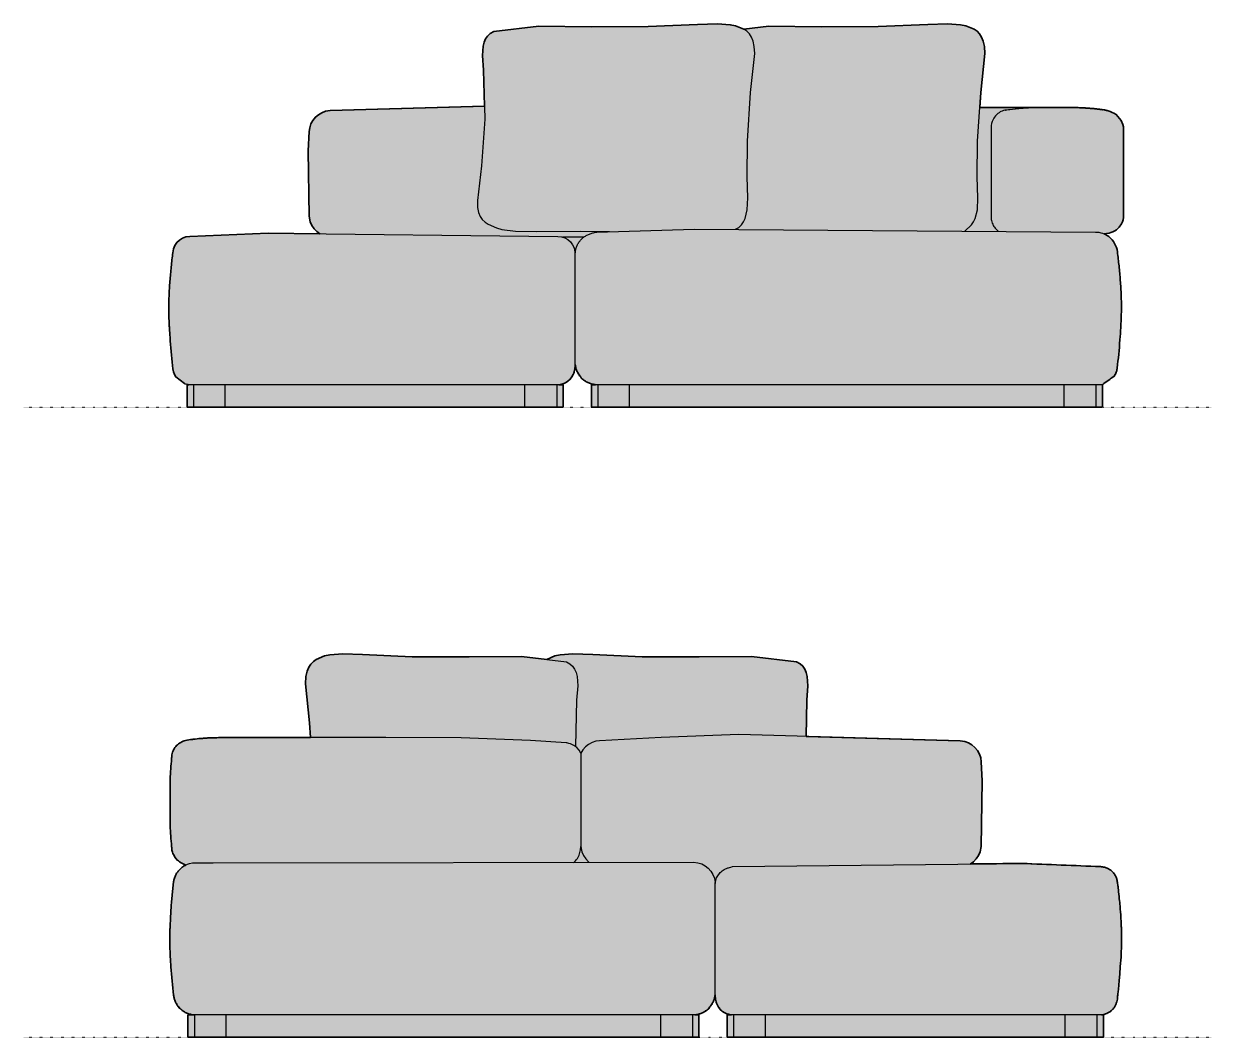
# Model space of a CAD drawing. Header units: millimetres. Extents: x 0 to 4483, y -3303 to 857.
# Drawn here: x 0 to 2654, y -1408 to 857 of the extents above; entities that cross this region are included whole.
import ezdxf

# ---------------------------------------------------------------- set-up
doc = ezdxf.new("R2010")
doc.units = ezdxf.units.MM
doc.linetypes.add('Dots', pattern=[1, 0, -1])
doc.layers.add('Blocks', color=7, linetype='Continuous')
doc.layers.add('Blocks$Fill', color=7, linetype='Continuous', true_color=0xffffff)
for name, color, linetype, lineweight, true_color in [('Blocks$Inner', 7, 'Continuous', 25, 0x007f00), ('Blocks$Outline', 7, 'Continuous', 35, 0xff3f3f), ('Groud', 7, 'Dots', 25, 0x243775)]:
    doc.layers.add(name, color=color, linetype=linetype, lineweight=lineweight, true_color=true_color)

# ---------------------------------------------------------------- blocks, each defined once
blk = doc.blocks.new('Alphabet Back')
at = {"layer": 'Blocks$Fill'}
blk.add_hatch(color=256, dxfattribs=at).paths.add_polyline_path([(-2273.5, 50), (-2286.5, 50), (-2286.5, 0), (-2272.3, 0), (-1144.9, 0), (-1144.9, 50), (-1153.9, 50), (-1152, 50.2), (-1151.5, 50.3), (-1143.7, 52), (-1142.4, 52.4), (-1135.1, 55.6), (-1128.2, 60), (-1122.2, 65.4), (-1117.1, 71.8), (-1113.1, 78.8), (-1110.3, 86.5), (-1108.8, 94.4), (-1108.8, 94.5), (-1107.8, 85.4), (-1106.6, 79), (-1104.3, 72.9), (-1101.1, 67.3), (-1097.1, 62.2), (-1092.2, 57.9), (-1086.8, 54.4), (-1080.8, 51.9), (-1076.4, 50.8), (-1074.8, 50.3), (-1073.8, 50.2), (-1072.2, 50), (-1081.4, 50), (-1081.4, 0), (-1067.2, 0), (-241.1, 0), (-241.1, 50), (-245.4, 50), (-242.7, 50.3), (-236.3, 52.1), (-230.8, 54.4), (-225.3, 57.9), (-220.5, 62.2), (-216.4, 67.3), (-213.2, 72.9), (-211, 79), (-209.8, 85.4), (-208.9, 93.8), (-206.7, 116.1), (-201.6, 178.7), (-201.5, 180.8), (-200.8, 197.4), (-200.8, 243), (-200.9, 247.8), (-202.8, 280.3), (-205.8, 313.4), (-209.5, 346.2), (-211, 353.8), (-214.1, 361.1), (-218.5, 367.7), (-224.2, 373.2), (-230.9, 377.3), (-238.3, 380.1), (-247.4, 381.3), (-422.5, 388.5), (-537.9, 387.2), (-531.2, 392), (-525, 398.4), (-520, 405.9), (-516.4, 414.2), (-514, 426.6), (-511.6, 572.9), (-514, 615.8), (-515.2, 624.3), (-518, 632.8), (-522.3, 640.7), (-528, 647.6), (-534.6, 653.3), (-542.3, 657.8), (-550.8, 660.9), (-560.9, 662.4), (-905.5, 672.2), (-904, 753.1), (-901.4, 785.5), (-902.8, 806.5), (-905, 815.2), (-908.4, 822.6), (-912.9, 829), (-918.8, 834.5), (-926.6, 839.2), (-1027.4, 851.1), (-1144.3, 850), (-1271.7, 850.3), (-1381.9, 855), (-1426.4, 856.6), (-1455.1, 854.5), (-1466.9, 852), (-1485, 844.4), (-1541.6, 851.1), (-1658.5, 850), (-1785.9, 850.3), (-1896.2, 855), (-1940.6, 856.6), (-1969.3, 854.5), (-1981.1, 852), (-1999.8, 844.2), (-2006.4, 839.7), (-2012.3, 833.8), (-2016.8, 826.9), (-2020.5, 817.8), (-2023, 806), (-2023.9, 789.9), (-2014.8, 702.8), (-2012.6, 669.8), (-2178.8, 669.8), (-2226.2, 669.4), (-2242.1, 668.8), (-2250.2, 668.3), (-2258.2, 667.7), (-2266.3, 666.9), (-2274.6, 665.9), (-2288.3, 663.9), (-2289, 663.7), (-2289.2, 663.7), (-2289.3, 663.7), (-2290, 663.6), (-2290.7, 663.4), (-2291.4, 663.3), (-2292.1, 663.1), (-2292.8, 663), (-2293.5, 662.8), (-2294.2, 662.6), (-2294.9, 662.4), (-2295.6, 662.1), (-2296.3, 661.9), (-2297, 661.7), (-2297.6, 661.4), (-2298.3, 661.1), (-2299, 660.8), (-2299.6, 660.5), (-2300.3, 660.2), (-2300.9, 659.9), (-2301.6, 659.6), (-2302.2, 659.2), (-2302.8, 658.9), (-2303.5, 658.5), (-2304.1, 658.1), (-2304.7, 657.8), (-2305.3, 657.4), (-2305.9, 656.9), (-2306.5, 656.5), (-2307.1, 656.1), (-2307.6, 655.7), (-2308.2, 655.2), (-2308.7, 654.7), (-2309.3, 654.3), (-2309.8, 653.8), (-2310.4, 653.3), (-2310.9, 652.8), (-2311.4, 652.3), (-2311.9, 651.8), (-2312.4, 651.2), (-2312.9, 650.7), (-2313.4, 650.2), (-2313.8, 649.6), (-2314.3, 649), (-2314.7, 648.5), (-2315.1, 647.9), (-2315.6, 647.3), (-2316, 646.7), (-2316.4, 646.1), (-2316.8, 645.5), (-2317.1, 644.9), (-2317.5, 644.2), (-2317.9, 643.6), (-2318.2, 643), (-2318.5, 642.3), (-2318.9, 641.7), (-2319.2, 641), (-2319.5, 640.4), (-2319.8, 639.7), (-2320, 639), (-2320.3, 638.4), (-2320.6, 637.7), (-2320.8, 637), (-2321, 636.3), (-2321.2, 635.6), (-2321.4, 634.9), (-2321.6, 634.2), (-2321.8, 633.5), (-2322, 632.8), (-2322.1, 632.1), (-2322.2, 631.4), (-2322.4, 630.7), (-2322.5, 630), (-2322.6, 629.2), (-2322.7, 628.5), (-2324.7, 605.5), (-2326, 582.5), (-2326.5, 559.4), (-2326.5, 490.1), (-2326, 467), (-2324.7, 444), (-2322.7, 421), (-2322.5, 419.7), (-2322.3, 418.4), (-2322.1, 417.1), (-2321.8, 415.9), (-2321.4, 414.6), (-2321.1, 413.4), (-2320.7, 412.1), (-2320.2, 410.9), (-2320, 410.3), (-2319.7, 409.7), (-2319.4, 409.1), (-2319.2, 408.5), (-2318.8, 407.8), (-2318.5, 407.2), (-2318.1, 406.5), (-2317.7, 405.8), (-2317.3, 405.1), (-2316.9, 404.4), (-2315.8, 402.8), (-2314.6, 401), (-2312.7, 398.5), (-2312.3, 398), (-2312, 397.7), (-2311.8, 397.4), (-2311.5, 397.1), (-2311.2, 396.8), (-2310.9, 396.5), (-2310.6, 396.1), (-2310.2, 395.8), (-2309.8, 395.5), (-2309.4, 395.1), (-2308.9, 394.7), (-2308.4, 394.3), (-2307.8, 393.9), (-2306.6, 393.1), (-2305.2, 392.2), (-2303.5, 391.2), (-2301.6, 390.1), (-2299.5, 388.9), (-2297.1, 387.7), (-2291.4, 384.9), (-2291.8, 384.7), (-2292.2, 384.5), (-2292.9, 384.2), (-2293.8, 383.7), (-2294.7, 383.2), (-2295.5, 382.7), (-2296.4, 382.1), (-2297.2, 381.6), (-2298, 381), (-2298.9, 380.4), (-2299.7, 379.8), (-2300.5, 379.2), (-2301.2, 378.6), (-2302, 377.9), (-2302.8, 377.3), (-2303.5, 376.6), (-2304.2, 375.9), (-2305, 375.2), (-2305.7, 374.4), (-2306.3, 373.7), (-2307, 372.9), (-2307.7, 372.2), (-2308.3, 371.4), (-2308.9, 370.6), (-2309.5, 369.8), (-2310.1, 369), (-2310.7, 368.2), (-2311.2, 367.3), (-2311.8, 366.5), (-2312.3, 365.6), (-2312.8, 364.7), (-2313.3, 363.8), (-2313.8, 363), (-2314.2, 362.1), (-2314.7, 361.1), (-2315.1, 360.2), (-2315.5, 359.3), (-2315.9, 358.4), (-2316.2, 357.4), (-2316.6, 356.5), (-2316.9, 355.5), (-2317.2, 354.6), (-2317.5, 353.6), (-2317.7, 352.6), (-2318, 351.7), (-2318.2, 350.7), (-2318.4, 349.7), (-2318.6, 348.8), (-2318.7, 347.8), (-2318.9, 346.9), (-2322.2, 315.6), (-2324.8, 284.5), (-2326.5, 251.9), (-2326.8, 234.4), (-2326.9, 203), (-2326, 180), (-2324.5, 157.1), (-2318.8, 94.4), (-2317.3, 86.5), (-2314.5, 78.8), (-2310.5, 71.8), (-2305.4, 65.4), (-2299.4, 60), (-2292.5, 55.6), (-2285, 52.4), (-2277.2, 50.4)], flags=0)
at = {"layer": 'Blocks$Inner'}
for p, q in [((-1408.5, 635), (-1408.5, 426.6)), ((-1108.8, 94.5), (-1108.3, 343.7)), ((-2272.3, 50), (-2272.3, 0)), ((-2201.3, 0), (-2201.3, 50)), ((-1230.1, 0), (-1230.1, 50)), ((-1159.1, 50), (-1159.1, 0)), ((-1073.8, 50.2), (-1072.2, 50)), ((-1067.2, 50), (-1067.2, 0)), ((-996.2, 0), (-996.2, 49.8)), ((-326.3, 0), (-326.3, 50)), ((-255.3, 50), (-255.3, 0))]:
    blk.add_line(p, q, dxfattribs=at)
for points in [[(-2012.6, 669.8), (-2014.8, 702.8), (-2023.9, 789.9), (-2023, 806), (-2020.5, 817.8), (-2016.8, 826.9), (-2012.3, 833.8), (-2006.4, 839.7), (-1999.8, 844.2), (-1981.1, 852), (-1969.3, 854.5), (-1940.6, 856.6), (-1896.2, 855), (-1785.9, 850.3), (-1658.5, 850), (-1541.6, 851.1), (-1440.8, 839.2), (-1433.1, 834.5), (-1427.1, 829), (-1422.6, 822.6), (-1419.3, 815.2), (-1417, 806.5), (-1415.6, 785.5), (-1418.2, 753.1), (-1420.6, 649.4)], [(-1485, 844.4), (-1466.9, 852), (-1455.1, 854.5), (-1426.4, 856.6), (-1381.9, 855), (-1271.7, 850.3), (-1144.3, 850), (-1027.4, 851.1), (-926.6, 839.2), (-918.8, 834.5), (-912.9, 829), (-908.4, 822.6), (-905, 815.2), (-902.8, 806.5), (-901.4, 785.5), (-904, 753.1), (-905.5, 672.2)], [(-1441.8, 657.7), (-1521, 663.5), (-1675.8, 669.3), (-1844.1, 669.8), (-2178.8, 669.8)], [(-538.6, 386.7), (-531.2, 392), (-525, 398.4), (-520, 405.9), (-516.4, 414.2), (-514, 426.6), (-511.6, 572.9), (-514, 615.8), (-515.2, 624.3), (-518, 632.8), (-522.3, 640.7), (-528, 647.6), (-534.6, 653.3), (-542.3, 657.8), (-550.8, 660.9), (-560.9, 662.4), (-1055.6, 676.5), (-1228.9, 670), (-1366.7, 662.4), (-1375.2, 661.3), (-1383.5, 658.6), (-1391.4, 654.4), (-1398.4, 648.8), (-1404.2, 642.2), (-1408.5, 635), (-1412.3, 641.3), (-1417.8, 647.4), (-1424.4, 652.3), (-1431.8, 655.7), (-1435.7, 656.8), (-1439.7, 657.6), (-1441.8, 657.7)], [(-2322.7, 628.5), (-2324.7, 605.5), (-2326, 582.5), (-2326.5, 559.4), (-2326.6, 536.3), (-2326.6, 513.2), (-2326.5, 490.1), (-2326, 467), (-2324.7, 444), (-2322.7, 421)], [(-1408.5, 426.6), (-1406.1, 414.2), (-1402.4, 405.9), (-1397.4, 398.4), (-1391.3, 392), (-1389.8, 390.9)], [(-2282.9, 388.2), (-2276.2, 389.6), (-2274.5, 389.8), (-2273.5, 389.9), (-2273, 390), (-2268.7, 390.1), (-2268.1, 390.1), (-2265.6, 390.1), (-2262.2, 390.1), (-2254, 390.1), (-2246.4, 390.1), (-2240, 390.1), (-2229.9, 390.1), (-1156.7, 391.2), (-1147, 390.1), (-1138.6, 387.5), (-1130.7, 383.4), (-1123.8, 378), (-1118, 371.3), (-1113.4, 363.6), (-1110.2, 355.3), (-1108.6, 346)], [(-1070.1, 381.3), (-422.5, 388.5), (-247.4, 381.3), (-238.3, 380.1), (-230.9, 377.3), (-224.2, 373.2), (-218.5, 367.7), (-214.1, 361.1), (-211, 353.8), (-209.5, 346.2)], [(-2273.5, 50), (-2277.2, 50.4), (-2285, 52.4), (-2292.5, 55.6), (-2299.4, 60), (-2305.4, 65.4), (-2310.5, 71.8), (-2314.5, 78.8), (-2317.3, 86.5), (-2318.8, 94.4)], [(-1151.5, 50.3), (-1152, 50.2), (-1153.9, 50), (-1152, 50.2), (-1143.7, 52), (-1142.4, 52.4), (-1135.1, 55.6), (-1128.2, 60), (-1122.2, 65.4), (-1117.1, 71.8), (-1113.1, 78.8), (-1110.3, 86.5), (-1108.8, 94.4)], [(-1107.8, 85.4), (-1106.6, 79), (-1104.3, 72.9), (-1101.1, 67.3), (-1097.1, 62.2), (-1092.2, 57.9), (-1086.8, 54.4), (-1080.8, 51.9), (-1074.5, 50.3)], [(-209.8, 85.4), (-211, 79), (-213.2, 72.9), (-216.4, 67.3), (-220.5, 62.2), (-225.3, 57.9), (-230.8, 54.4), (-236.3, 52.1), (-242.7, 50.3), (-245.4, 50), (-242.7, 50.3)], [(-1076.4, 50.8), (-1074.8, 50.3), (-1072.2, 50)]]:
    blk.add_lwpolyline(points, dxfattribs=at)
for points in [[(-2272.3, 0), (-1230.1, 0), (-1159.1, 0), (-1144.9, 0), (-1144.9, 50), (-1159.1, 50), (-1180.1, 50), (-2272.3, 50), (-2286.5, 50), (-2286.5, 0)], [(-1067.2, 0), (-326.3, 0), (-255.3, 0), (-241.1, 0), (-241.1, 50), (-255.3, 50), (-264.1, 50), (-1067.2, 50), (-1081.4, 50), (-1081.4, 0)]]:
    blk.add_lwpolyline(points, close=True, dxfattribs=at)
for points, knots in [([(-2289.3, 663.7), (-2291.2, 663.4), (-2295, 662.5), (-2300.3, 660.4), (-2305.4, 657.5), (-2309.9, 653.9), (-2313.9, 649.7), (-2317.3, 644.9), (-2319.9, 639.8), (-2321.8, 634.3), (-2322.5, 630.4), (-2322.7, 628.5)], [5.2913415, 5.2913415, 5.2913415, 5.2913415, 5.4024526, 5.5135637, 5.6246748, 5.7357859, 5.846897, 5.9580082, 6.0691193, 6.1802304, 6.2913411, 6.2913411, 6.2913411, 6.2913411]), ([(-2178.8, 669.8), (-2184.6, 669.8), (-2192.4, 669.8), (-2202.7, 669.7), (-2210.6, 669.7), (-2218.4, 669.5), (-2226.2, 669.4), (-2234, 669.1), (-2242, 668.8), (-2250.2, 668.3), (-2260.9, 667.5), (-2269, 666.6), (-2274.4, 666)], [4, 4, 4, 4, 4.0555556, 4.0833333, 4.1111111, 4.1388889, 4.1666667, 4.1944444, 4.2222222, 4.25, 4.2777778, 4.3333333, 4.3333333, 4.3333333, 4.3333333]), ([(-1424.7, 390.7), (-1424.1, 391.2), (-1420.2, 394.5), (-1412.6, 404), (-1409.3, 415.3), (-1408.5, 426.6)], [0.4094378, 0.4094378, 0.4094378, 0.4094378, 0.4444444, 0.6666667, 1, 1, 1, 1]), ([(-2322.7, 421), (-2322.5, 419.3), (-2321.9, 415.8), (-2319.8, 409.2), (-2316.4, 403), (-2308.3, 392.9), (-2291.4, 384.9)], [15.2913411, 15.2913411, 15.2913411, 15.2913411, 15.3913411, 15.4913411, 15.6913411, 15.7913411, 15.7913411, 15.7913411, 15.7913411]), ([(-2319, 346), (-2318.7, 348.4), (-2317.7, 353.7), (-2314.9, 361.2), (-2310.9, 368.3), (-2305.8, 374.6), (-2299.8, 380), (-2294.1, 383.7), (-2290.4, 385.4), (-2282.9, 388.2)], [-0.0715416, -0.0715416, -0.0715416, -0.0715416, 0.0395695, 0.1506806, 0.2617917, 0.3729028, 0.4840139, 0.595125, 0.6521142, 0.6521142, 0.6521142, 0.6521142]), ([(-1108.2, 344.9), (-1107.3, 352.5), (-1102.5, 363.5), (-1090.9, 373.9), (-1081.6, 378.2), (-1075.5, 379.5), (-1070.1, 381.3)], [259.1837191, 259.1837191, 259.1837191, 259.1837191, 259.5837191, 259.7837191, 259.9837191, 260.1105458, 260.1105458, 260.1105458, 260.1105458]), ([(-2326.5, 251.9), (-2324.8, 283.6), (-2324.4, 289.3), (-2323.6, 300.2), (-2321.7, 320.8), (-2320.1, 335.8), (-2319, 345.7)], [-0.4382358, -0.4382358, -0.4382358, -0.4382358, -0.4326527, -0.3701527, -0.3076527, -0.1826527, -0.1826527, -0.1826527, -0.1826527]), ([(-208.3, 336.6), (-206.3, 318.8), (-205.5, 310.8), (-204.2, 297.4), (-203.2, 286.3), (-202.8, 280.6), (-202.8, 280.3)], [275.8869928, 275.8869928, 275.8869928, 275.8869928, 275.9190407, 275.9815407, 276.0440407, 276.0473009, 276.0473009, 276.0473009, 276.0473009]), ([(-202.8, 280.3), (-202, 269.7), (-201.5, 261.6), (-201.1, 251.8), (-200.8, 244.6), (-200.8, 243)], [276.0473009, 276.0473009, 276.0473009, 276.0473009, 276.0757134, 276.1382134, 276.1559752, 276.1559752, 276.1559752, 276.1559752]), ([(-200.8, 243), (-200.7, 203), (-200.9, 194.7), (-201.3, 185.6), (-201.6, 179.4), (-201.6, 178.7)], [276.1559752, 276.1559752, 276.1559752, 276.1559752, 276.1879345, 276.2504345, 276.2584361, 276.2584361, 276.2584361, 276.2584361]), ([(-2318.8, 94.4), (-2321, 115.2), (-2324.5, 151.4), (-2326.5, 187.7), (-2326.9, 203)], [-1, -1, -1, -1, -0.75, -0.5676541, -0.5676541, -0.5676541, -0.5676541])]:
    blk.add_open_spline(points, degree=3, knots=knots, dxfattribs=at)
for points, degree in [([(-2288.3, 663.9), (-2288.8, 663.8), (-2289.2, 663.7), (-2289.3, 663.7)], 3), ([(-2274.4, 666), (-2274.5, 665.9), (-2274.6, 665.9), (-2274.9, 665.9), (-2275, 665.9), (-2288.3, 663.9)], 3), ([(-2319, 345.7), (-2319, 345.8), (-2319, 345.9), (-2319, 346)], 3), ([(-1108.6, 346), (-1108.6, 345.9), (-1108.6, 345.8), (-1108.4, 344.3)], 3), ([(-209.5, 346.2), (-209, 342.1), (-208.7, 339.4), (-208.3, 336.6)], 3), ([(-1108.4, 344.3), (-1108.4, 344.1), (-1108.4, 343.9), (-1108.3, 343.7)], 3), ([(-1108.3, 343.7), (-1108.3, 344.1), (-1108.2, 344.5), (-1108.2, 344.9)], 3), ([(-2326.9, 203), (-2326.9, 241.3), (-2326.5, 251.9)], 2), ([(-201.6, 178.7), (-206.3, 117.5), (-208, 101.2), (-208.9, 93.8)], 3), ([(-1108.8, 94.4), (-1108.8, 94.5), (-1108.8, 94.5), (-1108.8, 94.5)], 3), ([(-1108.8, 94.5), (-1108.5, 91.5), (-1108.1, 88.4), (-1107.8, 85.4)], 3), ([(-1108.8, 94.4), (-1108.8, 94.5), (-1108.8, 94.5), (-1108.8, 94.5)], 3), ([(-208.9, 93.8), (-209.2, 91), (-209.5, 88.2), (-209.8, 85.4)], 3)]:
    blk.add_open_spline(points, degree=degree, dxfattribs=at)
at = {"layer": 'Blocks$Outline'}
for points in [[(-1485, 844.4), (-1541.6, 851.1), (-1658.5, 850), (-1785.9, 850.3), (-1896.2, 855), (-1940.6, 856.6), (-1969.3, 854.5), (-1981.1, 852), (-1999.8, 844.2), (-2006.4, 839.7), (-2012.3, 833.8), (-2016.8, 826.9), (-2020.5, 817.8), (-2023, 806), (-2023.9, 789.9), (-2014.8, 702.8), (-2012.6, 669.8)], [(-905.5, 672.2), (-904, 753.1), (-901.4, 785.5), (-902.8, 806.5), (-905, 815.2), (-908.4, 822.6), (-912.9, 829), (-918.8, 834.5), (-926.6, 839.2), (-1027.4, 851.1), (-1144.3, 850), (-1271.7, 850.3), (-1381.9, 855), (-1426.4, 856.6), (-1455.1, 854.5), (-1466.9, 852), (-1485, 844.4)], [(-2012.6, 669.8), (-2178.8, 669.8)], [(-537.9, 387.2), (-531.2, 392), (-525, 398.4), (-520, 405.9), (-516.4, 414.2), (-514, 426.6), (-511.6, 572.9), (-514, 615.8), (-515.2, 624.3), (-518, 632.8), (-522.3, 640.7), (-528, 647.6), (-534.6, 653.3), (-542.3, 657.8), (-550.8, 660.9), (-560.9, 662.4), (-905.5, 672.2)], [(-2273.5, 50), (-2286.5, 50), (-2286.5, 0), (-2272.3, 0)], [(-2272.3, 0), (-1230.1, 0), (-1159.1, 0), (-1144.9, 0), (-1144.9, 50), (-1153.9, 50)], [(-1072.2, 50), (-1081.4, 50), (-1081.4, 0), (-1067.2, 0)], [(-1076.4, 50.8), (-1074.8, 50.3), (-1073.8, 50.2)], [(-1073.8, 50.2), (-1072.2, 50)], [(-1067.2, 0), (-326.3, 0), (-255.3, 0), (-241.1, 0), (-241.1, 50), (-245.4, 50)]]:
    blk.add_lwpolyline(points, dxfattribs=at)
for points, knots in [([(-2178.8, 669.8), (-2184.6, 669.8), (-2192.4, 669.8), (-2202.7, 669.7), (-2210.6, 669.7), (-2218.4, 669.5), (-2226.2, 669.4), (-2234, 669.1), (-2242, 668.8), (-2250.2, 668.3), (-2260.9, 667.5), (-2269, 666.6), (-2274.4, 666), (-2274.5, 665.9), (-2274.6, 665.9), (-2274.9, 665.9), (-2275, 665.9), (-2288.3, 663.9), (-2288.8, 663.8), (-2289.2, 663.7), (-2289.3, 663.7), (-2291.2, 663.4), (-2295, 662.5), (-2300.3, 660.4), (-2305.4, 657.5), (-2309.9, 653.9), (-2313.9, 649.7), (-2317.3, 644.9), (-2319.9, 639.8), (-2321.8, 634.3), (-2322.5, 630.4), (-2322.7, 628.5), (-2323.3, 620.9), (-2324, 613.2), (-2324.7, 605.5), (-2325.1, 597.9), (-2325.6, 590.2), (-2326, 582.5), (-2326.1, 574.8), (-2326.3, 567.1), (-2326.5, 559.4), (-2326.5, 551.7), (-2326.6, 544), (-2326.6, 536.3), (-2326.6, 528.6), (-2326.6, 520.9), (-2326.6, 513.2), (-2326.6, 505.5), (-2326.5, 497.8), (-2326.5, 490.1), (-2326.3, 482.4), (-2326.1, 474.7), (-2326, 467), (-2325.6, 459.4), (-2325.1, 451.7), (-2324.7, 444), (-2324, 436.3), (-2323.3, 428.7), (-2322.7, 421), (-2322.5, 419.3), (-2321.9, 415.8), (-2319.8, 409.2), (-2316.4, 403), (-2308.3, 392.9), (-2291.4, 384.9)], [-0.333333, -0.333333, -0.333333, -0.333333, -0.277778, -0.25, -0.222222, -0.194444, -0.166667, -0.138889, -0.111111, -0.083333, -0.055556, 0, 0, 0, 0.25, 0.5, 0.75, 0.75, 0.75, 0.958008, 0.958008, 0.958008, 1.069119, 1.18023, 1.291341, 1.402453, 1.513564, 1.624675, 1.735786, 1.846897, 1.958008, 1.958008, 1.958008, 2.958008, 2.958008, 2.958008, 3.958008, 3.958008, 3.958008, 4.958008, 4.958008, 4.958008, 5.958008, 5.958008, 5.958008, 6.958008, 6.958008, 6.958008, 7.958008, 7.958008, 7.958008, 8.958008, 8.958008, 8.958008, 9.958008, 9.958008, 9.958008, 10.958008, 10.958008, 10.958008, 11.058008, 11.158008, 11.358008, 11.458008, 11.458008, 11.458008, 11.458008]), ([(-2291.4, 384.9), (-2292.1, 384.6), (-2294.9, 383.2), (-2299.8, 380), (-2305.8, 374.6), (-2310.9, 368.3), (-2314.9, 361.2), (-2317.7, 353.7), (-2318.7, 348.4), (-2319, 346), (-2319, 345.9), (-2319, 345.8), (-2319, 345.7), (-2320.1, 335.8), (-2321.7, 320.8), (-2323.6, 300.2), (-2324.4, 289.3), (-2324.8, 283.6), (-2326.5, 251.9), (-2326.8, 244.9), (-2326.9, 228.5), (-2326.9, 203), (-2326.5, 187.7), (-2324.5, 151.4), (-2321, 115.2), (-2318.8, 94.4), (-2318.3, 91.8), (-2317.8, 89.1), (-2317.3, 86.5), (-2316.3, 83.9), (-2315.4, 81.4), (-2314.5, 78.8), (-2313.1, 76.5), (-2311.8, 74.1), (-2310.5, 71.8), (-2308.8, 69.6), (-2307.1, 67.5), (-2305.4, 65.4), (-2303.4, 63.6), (-2301.4, 61.8), (-2299.4, 60), (-2297.1, 58.5), (-2294.8, 57.1), (-2292.5, 55.6), (-2290, 54.5), (-2287.5, 53.5), (-2285, 52.4), (-2282.4, 51.7), (-2279.8, 51.1), (-2277.2, 50.4), (-2275.9, 50.3), (-2274.7, 50.1), (-2273.5, 50)], [-0.614691, -0.614691, -0.614691, -0.614691, -0.595125, -0.484014, -0.372903, -0.261792, -0.150681, -0.039569, 0.071542, 0.071542, 0.071542, 0.182653, 0.182653, 0.182653, 0.307653, 0.370153, 0.432653, 0.438236, 0.438236, 0.438236, 0.567654, 0.567654, 0.567654, 0.75, 1, 1, 1, 2, 2, 2, 3, 3, 3, 4, 4, 4, 5, 5, 5, 6, 6, 6, 7, 7, 7, 8, 8, 8, 9, 9, 9, 10, 10, 10, 10]), ([(-209.5, 346.2), (-210, 348.7), (-210.5, 351.2), (-211, 353.8), (-212, 356.2), (-213, 358.6), (-214.1, 361.1), (-215.6, 363.3), (-217, 365.5), (-218.5, 367.7), (-220.4, 369.5), (-222.3, 371.3), (-224.2, 373.2), (-226.4, 374.5), (-228.6, 375.9), (-230.9, 377.3), (-233.3, 378.2), (-235.8, 379.2), (-238.3, 380.1), (-241.3, 380.5), (-244.4, 380.9), (-247.4, 381.3), (-305.8, 383.7), (-364.2, 386.1), (-422.5, 388.5), (-461, 388), (-499.4, 387.6), (-537.9, 387.2)], [-275.854541, -275.854541, -275.854541, -275.854541, -268.110546, -268.110546, -268.110546, -267.110546, -267.110546, -267.110546, -266.110546, -266.110546, -266.110546, -265.110546, -265.110546, -265.110546, -264.110546, -264.110546, -264.110546, -263.110546, -263.110546, -263.110546, -262.110546, -262.110546, -262.110546, -261.110546, -261.110546, -261.110546, -260.932372, -260.932372, -260.932372, -260.932372]), ([(-208.9, 93.8), (-208, 101.2), (-206.3, 117.5), (-201.6, 178.7), (-201.6, 179.4), (-201.3, 185.6), (-200.9, 194.7), (-200.7, 203), (-200.8, 243), (-200.8, 244.6), (-201.1, 251.8), (-201.5, 261.6), (-202, 269.7), (-202.8, 280.3), (-202.8, 280.6), (-203.2, 286.3), (-204.2, 297.4), (-205.5, 310.8), (-206.3, 318.8), (-208.3, 336.6), (-208.7, 339.4), (-209, 342.1), (-209.5, 346.2)], [-1.5995672, -1.5995672, -1.5995672, -1.5995672, -1.403895, -1.403895, -1.403895, -1.3958934, -1.3333934, -1.301434, -1.301434, -1.301434, -1.2836723, -1.2211723, -1.1927598, -1.1927598, -1.1927598, -1.1894995, -1.1269995, -1.0644995, -1.0324517, -1.0324517, -1.0324517, -1, -1, -1, -1]), ([(-1151.5, 50.3), (-1148.9, 50.9), (-1146.3, 51.4), (-1143.7, 52), (-1143.3, 52.1), (-1142.9, 52.3), (-1142.4, 52.4), (-1140, 53.5), (-1137.5, 54.6), (-1135.1, 55.6), (-1132.8, 57.1), (-1130.5, 58.5), (-1128.2, 60), (-1126.2, 61.8), (-1124.2, 63.6), (-1122.2, 65.4), (-1120.5, 67.5), (-1118.8, 69.6), (-1117.1, 71.8), (-1115.8, 74.1), (-1114.4, 76.5), (-1113.1, 78.8), (-1112.2, 81.4), (-1111.2, 83.9), (-1110.3, 86.5), (-1109.8, 89.1), (-1109.3, 91.8), (-1108.8, 94.4), (-1108.8, 94.5), (-1108.8, 94.5), (-1108.8, 94.5)], [1.065784, 1.065784, 1.065784, 1.065784, 2, 2, 2, 3, 3, 3, 4, 4, 4, 5, 5, 5, 6, 6, 6, 7, 7, 7, 8, 8, 8, 9, 9, 9, 10, 10, 10, 10.000292, 10.000292, 10.000292, 10.000292]), ([(-1108.8, 94.5), (-1108.5, 91.5), (-1108.1, 88.4), (-1107.8, 85.4), (-1107.4, 83.3), (-1107, 81.2), (-1106.6, 79), (-1105.8, 77), (-1105.1, 75), (-1104.3, 72.9), (-1103.3, 71.1), (-1102.2, 69.2), (-1101.1, 67.3), (-1099.8, 65.6), (-1098.4, 63.9), (-1097.1, 62.2), (-1095.5, 60.8), (-1093.8, 59.4), (-1092.2, 57.9), (-1090.4, 56.8), (-1088.6, 55.6), (-1086.8, 54.4), (-1084.8, 53.6), (-1082.8, 52.7), (-1080.8, 51.9), (-1079.3, 51.5), (-1077.9, 51.1), (-1076.4, 50.8)], [-0.99969, -0.99969, -0.99969, -0.99969, -0.964315, -0.964315, -0.964315, 0.035685, 0.035685, 0.035685, 1.035685, 1.035685, 1.035685, 2.035685, 2.035685, 2.035685, 3.035685, 3.035685, 3.035685, 4.035685, 4.035685, 4.035685, 5.035685, 5.035685, 5.035685, 6.035685, 6.035685, 6.035685, 6.728035, 6.728035, 6.728035, 6.728035]), ([(-242.7, 50.3), (-240.6, 50.9), (-238.4, 51.5), (-236.3, 52.1), (-234.4, 52.9), (-232.6, 53.6), (-230.8, 54.4), (-229, 55.6), (-227.2, 56.8), (-225.3, 57.9), (-223.7, 59.4), (-222.1, 60.8), (-220.5, 62.2), (-219.1, 63.9), (-217.8, 65.6), (-216.4, 67.3), (-215.4, 69.2), (-214.3, 71.1), (-213.2, 72.9), (-212.5, 75), (-211.7, 77), (-211, 79), (-210.6, 81.2), (-210.2, 83.3), (-209.8, 85.4), (-209.5, 88.2), (-209.2, 91), (-208.9, 93.8)], [3.626559, 3.626559, 3.626559, 3.626559, 4.626428, 4.626428, 4.626428, 5.626428, 5.626428, 5.626428, 6.626428, 6.626428, 6.626428, 7.626428, 7.626428, 7.626428, 8.626428, 8.626428, 8.626428, 9.626428, 9.626428, 9.626428, 10.626428, 10.626428, 10.626428, 11.626428, 11.626428, 11.626428, 11.659107, 11.659107, 11.659107, 11.659107]), ([(-1153.9, 50), (-1153.2, 50.1), (-1152.6, 50.1), (-1152, 50.2), (-1151.9, 50.2), (-1151.7, 50.2), (-1151.5, 50.3)], [0, 0, 0, 0, 1, 1, 1, 2, 2, 2, 2])]:
    blk.add_open_spline(points, degree=3, knots=knots, dxfattribs=at)
blk.add_open_spline([(-245.4, 50), (-244.5, 50.1), (-243.6, 50.2), (-242.7, 50.3)], degree=3, dxfattribs=at)
blk = doc.blocks.new('Alphabet Front')
at = {"layer": 'Blocks$Fill', "extrusion": (0, 0, -1)}
blk.add_hatch(color=256, dxfattribs=at).paths.add_polyline_path([(2320, 85.4), (2326.1, 148.1), (2328.3, 180.8), (2328.9, 197.4), (2329.3, 214), (2329.3, 230.8), (2328.8, 247.8), (2328.1, 264.6), (2325.6, 297.4), (2320.4, 344.9), (2318.8, 353.8), (2315.7, 361.1), (2311.2, 367.7), (2305.6, 373.2), (2298.9, 377.3), (2291.5, 380.1), (2282.4, 381.3), (2107.3, 388.5), (1991.9, 387.2), (1998.6, 392), (2004.7, 398.4), (2009.7, 405.9), (2013.4, 414.2), (2015.8, 426.6), (2018.2, 572.9), (2015.8, 615.8), (2014.6, 624.3), (2011.8, 632.8), (2007.5, 640.7), (2001.8, 647.6), (1995.1, 653.3), (1987.4, 657.8), (1979, 660.9), (1968.9, 662.4), (1624, 672.2), (1625.8, 753.1), (1628.4, 785.5), (1627, 806.5), (1624.7, 815.2), (1621.4, 822.6), (1616.9, 829), (1611, 834.5), (1603.2, 839.2), (1502.4, 851.1), (1385.5, 850), (1258.1, 850.3), (1147.8, 855), (1103.4, 856.6), (1074.7, 854.5), (1062.9, 852), (1044.8, 844.4), (988.2, 851.1), (871.3, 850), (743.9, 850.3), (633.6, 855), (589.2, 856.6), (560.4, 854.5), (548.7, 852), (530, 844.2), (523.4, 839.7), (517.5, 833.8), (513, 826.9), (509.3, 817.8), (506.8, 806), (505.9, 789.9), (515, 702.8), (517.2, 669.8), (368.5, 669.7), (311.3, 669.5), (287.3, 668.7), (269.9, 667.5), (260.4, 666.6), (259.4, 666.5), (256.6, 666.2), (254.7, 666), (249.4, 665.4), (238.8, 663.9), (236.7, 663.6), (235.2, 663.2), (233.8, 662.9), (232.2, 662.4), (226.2, 660.5), (221, 658.6), (217.5, 657), (212.3, 653.6), (201.2, 640.7), (197.5, 631.7), (196.4, 626.3), (196, 621.6), (196, 428.1), (196, 426.9), (196.1, 425.7), (196.2, 424.5), (196.3, 423.3), (196.4, 422.2), (196.6, 421), (196.9, 419.8), (197.1, 418.6), (197.4, 417.5), (197.8, 416.3), (198.1, 415.2), (198.5, 414.1), (199, 413), (199.4, 411.9), (200, 410.8), (200.5, 409.7), (200.9, 409), (201.2, 408.3), (201.6, 407.6), (202.1, 406.9), (202.5, 406.3), (202.9, 405.6), (203.4, 405), (203.8, 404.3), (204.3, 403.7), (204.8, 403), (205.3, 402.4), (205.8, 401.8), (206.4, 401.2), (206.9, 400.6), (207.5, 400.1), (208, 399.5), (208.6, 399), (209.2, 398.4), (209.8, 397.9), (210.4, 397.4), (211, 396.9), (211.6, 396.4), (212.3, 395.9), (212.9, 395.4), (213.6, 395), (214.2, 394.5), (214.9, 394.1), (215.6, 393.7), (216.3, 393.3), (217, 392.9), (217.7, 392.6), (218.4, 392.2), (219.1, 391.8), (219.9, 391.5), (220.7, 391.1), (221.7, 390.8), (222.9, 390.4), (224.3, 389.9), (227.9, 388.8), (229.1, 388.6), (239, 386.9), (237.7, 386.3), (236.4, 385.6), (235.1, 384.9), (233.8, 384.2), (232.6, 383.4), (231.3, 382.6), (230.1, 381.8), (229, 380.9), (228, 380.1), (227, 379.3), (226.1, 378.5), (225.1, 377.7), (224.2, 376.8), (223.3, 375.9), (222.5, 375), (221.6, 374), (220.8, 373.1), (220, 372.1), (219.3, 371.1), (218.5, 370.1), (217.8, 369), (217.1, 368), (216.5, 366.9), (215.8, 365.8), (215.2, 364.7), (214.6, 363.6), (214.1, 362.5), (213.6, 361.3), (213.1, 360.2), (212.6, 359), (212.2, 357.8), (211.8, 356.6), (211.4, 355.4), (211, 354.2), (210.7, 353), (210.4, 351.8), (210.2, 350.5), (210, 349.3), (209.8, 348), (209.6, 346.8), (209.6, 346.8), (204.5, 299.2), (202, 266.5), (201.2, 249.7), (200.8, 232.7), (200.8, 215.9), (201.1, 199.3), (201.8, 182.7), (204, 150), (210, 87.3), (211.3, 80.9), (213.5, 74.8), (216.7, 69.2), (243.3, 50), (243.3, 0), (257.5, 0), (328.5, 0), (1299.7, 0), (1370.7, 0), (1384.9, 0), (1384.9, 50), (1375.6, 50), (1379.4, 50.4), (1387.3, 52.4), (1394.7, 55.6), (1401.6, 60), (1407.6, 65.4), (1412.7, 71.8), (1416.7, 78.8), (1419.5, 86.5), (1421, 94.4), (1421, 94.5), (1421.1, 93.6), (1421.1, 93.6), (1421.1, 93.6), (1422, 85.4), (1422, 85.4), (1423.2, 79), (1425.5, 72.9), (1428.7, 67.3), (1432.7, 62.2), (1437.6, 57.9), (1443, 54.4), (1449, 51.9), (1455.2, 50.3), (1457.6, 50), (1448.3, 50), (1448.3, 0), (1462.5, 0), (1533.5, 0), (2288.7, 0), (2288.7, 50), (2284.4, 50), (2287, 50.3), (2293.9, 52.2), (2294.6, 52.4), (2313.3, 67.3), (2316.5, 72.9), (2318.8, 79)], flags=0)
at = {"layer": 'Blocks$Inner'}
for p, q in [((-1421, 94.7), (-1421.4, 343.7)), ((-2274.5, 50), (-2274.5, 0)), ((-2203.5, 0), (-2203.5, 50)), ((-1533.5, 0), (-1533.5, 50)), ((-1462.5, 50), (-1462.5, 0)), ((-1370.7, 50), (-1370.7, 0)), ((-1299.7, 0), (-1299.7, 49.8)), ((-328.5, 0), (-328.5, 50)), ((-257.5, 50), (-257.5, 0))]:
    blk.add_line(p, q, dxfattribs=at)
for points in [[(-1062.7, 397.2), (-1055.9, 401.6), (-1050, 407), (-1045.2, 413.6), (-1041.4, 421.4), (-1036.8, 440.4), (-1035.5, 467.8), (-1037.2, 514.7), (-1036.5, 594.3), (-1029.3, 702.8), (-1020.1, 789.9), (-1021, 806), (-1023.5, 817.8), (-1027.2, 826.9), (-1031.7, 833.8), (-1037.6, 839.7), (-1044.2, 844.2), (-1062.9, 852), (-1074.7, 854.5), (-1103.4, 856.6), (-1147.8, 855), (-1258.1, 850.3), (-1385.5, 850), (-1502.4, 851.1), (-1603.2, 839.2), (-1611, 834.5), (-1616.9, 829), (-1621.4, 822.6), (-1624.7, 815.2), (-1627, 806.5), (-1628.4, 785.5), (-1625.8, 753.1), (-1623.3, 643.4), (-1630.6, 539), (-1639.8, 461.6), (-1639.2, 446.1), (-1637, 434.8), (-1633.5, 426.1), (-1629, 419.2), (-1622.8, 413.1), (-1616, 408.4), (-1597.4, 400.2), (-1584.9, 396.9), (-1554.3, 393), (-1507.6, 392), (-1410.2, 393), (-1344.6, 392.1)], [(-550.5, 393.4), (-535.7, 407), (-531, 413.6), (-527.2, 421.4), (-522.6, 440.4), (-521.2, 467.8), (-523, 514.7), (-522.3, 594.3), (-515, 702.8), (-505.9, 789.9), (-506.8, 806), (-509.3, 817.8), (-513, 826.9), (-517.5, 833.8), (-523.4, 839.7), (-530, 844.2), (-548.7, 852), (-560.4, 854.5), (-589.2, 856.6), (-633.6, 855), (-743.9, 850.3), (-871.3, 850), (-988.2, 851.1), (-1044.8, 844.4)], [(-1991.9, 387.2), (-1998.6, 392), (-2004.7, 398.4), (-2009.7, 405.9), (-2013.4, 414.2), (-2015.8, 426.6), (-2018.2, 572.9), (-2015.8, 615.8), (-2014.6, 624.3), (-2011.8, 632.8), (-2007.5, 640.7), (-2001.8, 647.6), (-1995.1, 653.3), (-1987.4, 657.8), (-1979, 660.9), (-1968.9, 662.4), (-1622.4, 672.3)], [(-517.2, 669.8), (-368.5, 669.7)], [(-460.4, 663.6), (-459.7, 663.7), (-456.6, 664.3), (-453.2, 664.8), (-449.9, 665.3), (-444.2, 666), (-437.7, 666.8)], [(-269.8, 667.5), (-260, 666.6), (-255.5, 666.1), (-248.2, 665.2), (-243.8, 664.7), (-238.8, 663.9), (-236.7, 663.6), (-235.2, 663.2), (-233.8, 662.9), (-232.2, 662.4), (-226.2, 660.5), (-221, 658.6), (-217.5, 657), (-212.3, 653.6), (-201.2, 640.7), (-197.5, 631.7), (-196.4, 626.3), (-196, 621.6), (-196, 428.1)], [(-2320.4, 344.9), (-2318.8, 353.8), (-2315.7, 361.1), (-2311.2, 367.7), (-2305.6, 373.2), (-2298.9, 377.3), (-2291.5, 380.1), (-2282.4, 381.3), (-2107.3, 388.5), (-1459.7, 381.3), (-1452.1, 380.5), (-1444.7, 378.1), (-1437.8, 374.2), (-1431.9, 369), (-1427.2, 362.7), (-1423.8, 355.5), (-1422.5, 350.8), (-1422, 348.4), (-1422, 348.1), (-1421.9, 347.9), (-1421.9, 347.7), (-1421.9, 347.5), (-1421.9, 347.3), (-1421.8, 346.9), (-1421.8, 346.6), (-1421.6, 345)], [(-1373.1, 391.2), (-1155.7, 397.9), (-258.9, 391.2)], [(-239, 386.9), (-229, 388.6)], [(-227.9, 388.8), (-229.1, 388.6)], [(-2287, 50.3), (-2284.4, 50), (-2287, 50.3), (-2293.9, 52.2), (-2294.6, 52.4), (-2313.3, 67.3), (-2316.5, 72.9), (-2318.8, 79), (-2320, 85.4)], [(-1457.6, 50), (-1455.2, 50.3), (-1449, 51.9), (-1443, 54.4), (-1437.6, 57.9), (-1432.7, 62.2), (-1428.7, 67.3), (-1425.5, 72.9), (-1423.2, 79), (-1422, 85.4)], [(-1421, 94.4), (-1419.5, 86.5), (-1416.7, 78.8), (-1412.7, 71.8), (-1407.6, 65.4), (-1401.6, 60), (-1394.7, 55.6), (-1387.3, 52.4), (-1379.4, 50.4), (-1375.6, 50)], [(-210, 87.3), (-211.3, 80.9), (-213.5, 74.8), (-216.7, 69.2), (-243.3, 50), (-257.5, 50), (-1321.6, 49.8), (-1370.7, 50), (-1384.9, 50), (-1384.9, 0), (-1370.7, 0), (-328.5, 0), (-257.5, 0), (-243.3, 0), (-243.3, 50)]]:
    blk.add_lwpolyline(points, dxfattribs=at)
blk.add_lwpolyline([(-1533.5, 0), (-1462.5, 0), (-1448.3, 0), (-1448.3, 50), (-2274.5, 50), (-2288.7, 50), (-2288.7, 0), (-2274.5, 0)], close=True, dxfattribs=at)
for points, knots in [([(-458.2, 664), (-460.3, 663.7), (-464.3, 662.7), (-470.1, 660.3), (-475.5, 657), (-481.9, 651.6), (-489.3, 641.3), (-491.8, 630.7), (-491.8, 624.4)], [0, 0, 0, 0, 0.111111, 0.222222, 0.333333, 0.444444, 0.666667, 1, 1, 1, 1]), ([(-437.6, 666.8), (-435.9, 667), (-432.6, 667.3), (-427.7, 667.8), (-423.7, 668.1), (-420.6, 668.3), (-418.2, 668.5), (-416, 668.6), (-413.3, 668.7), (-410.1, 668.9), (-406, 669.1), (-401.6, 669.2), (-397.2, 669.4), (-392.5, 669.5), (-386, 669.6), (-378.9, 669.7), (-373, 669.7), (-368.6, 669.7), (-364, 669.8), (-357.4, 669.8), (-348.8, 669.8), (-340.1, 669.8), (-333.6, 669.7), (-328.9, 669.7), (-324.5, 669.7), (-318.6, 669.6), (-314.3, 669.6), (-311.3, 669.5)], [0, 0, 0, 0, 0.0357143, 0.0714286, 0.1071429, 0.125, 0.1428571, 0.1607143, 0.1785714, 0.2142857, 0.25, 0.2857143, 0.3035714, 0.3214286, 0.3571429, 0.3928571, 0.4107143, 0.4285714, 0.4464286, 0.4642857, 0.5, 0.5357143, 0.5535714, 0.5714286, 0.5892857, 0.6071429, 0.6428571, 0.6428571, 0.6428571, 0.6428571]), ([(-311.3, 669.5), (-308.7, 669.5), (-303.6, 669.3), (-296.7, 669.1), (-291.4, 668.9), (-287.3, 668.7), (-284.1, 668.5), (-281.5, 668.4), (-279.3, 668.2), (-276.9, 668.1), (-273.8, 667.9), (-269.9, 667.5), (-265.1, 667.1), (-261.8, 666.8), (-260.2, 666.6)], [0.6428571, 0.6428571, 0.6428571, 0.6428571, 0.6773685, 0.7130828, 0.7487971, 0.7845114, 0.8202257, 0.8380828, 0.8559399, 0.8737971, 0.8916542, 0.9273685, 0.9630828, 0.9987971, 0.9987971, 0.9987971, 0.9987971]), ([(-260.2, 666.6), (-258.2, 666.4), (-254.4, 666), (-250.1, 665.5), (-247, 665.1), (-244.3, 664.7), (-242.6, 664.5), (-241.6, 664.3)], [0.9987971, 0.9987971, 0.9987971, 0.9987971, 1.1654637, 1.3321304, 1.4154637, 1.4987971, 1.6654637, 1.6654637, 1.6654637, 1.6654637]), ([(-491.8, 624.4), (-491.8, 613.9), (-491.8, 597.8), (-491.8, 575.4), (-491.8, 558.4), (-491.8, 541.5), (-491.8, 524.9), (-491.8, 508.2), (-491.8, 491.3), (-491.8, 474.2), (-491.8, 451.8), (-491.8, 435.7), (-491.8, 425.1)], [1, 1, 1, 1, 1.166667, 1.25, 1.333333, 1.416667, 1.5, 1.583333, 1.666667, 1.75, 1.833333, 2, 2, 2, 2]), ([(-491.8, 425.1), (-491.8, 423.2), (-491.5, 419.4), (-490, 412), (-486.7, 404.7), (-483.1, 399.9), (-476, 392.8)], [2, 2, 2, 2, 2.1, 2.2, 2.4, 2.5177421, 2.5177421, 2.5177421, 2.5177421]), ([(-196, 428.1), (-196, 421.7), (-198.6, 411.1), (-206.3, 400.7), (-212.8, 395.3), (-218.3, 392), (-222.3, 390.5), (-227.9, 388.8)], [27.7958463, 27.7958463, 27.7958463, 27.7958463, 28.1291796, 28.3514018, 28.4625129, 28.5736241, 28.6847352, 28.6847352, 28.6847352, 28.6847352]), ([(-1421.2, 345.7), (-1420.9, 348.4), (-1419.9, 353.7), (-1417.1, 361.2), (-1413.1, 368.3), (-1408, 374.6), (-1402, 380), (-1395.2, 384.4), (-1387.8, 387.6), (-1380, 389.6), (-1375.2, 390.9), (-1373.1, 391.2)], [1.2222222, 1.2222222, 1.2222222, 1.2222222, 1.3333256, 1.4444377, 1.5555498, 1.6666618, 1.7777739, 1.888886, 1.9999981, 2.1111101, 2.2222222, 2.2222222, 2.2222222, 2.2222222]), ([(-258.9, 391.2), (-253.6, 391.2), (-242.9, 389.3), (-227.2, 381), (-214.7, 366.5), (-210.4, 353.5), (-209.6, 346.8)], [4.222222, 4.222222, 4.222222, 4.222222, 4.444444, 4.666667, 4.944444, 5.222222, 5.222222, 5.222222, 5.222222]), ([(-1421.6, 344.9), (-1421.6, 345.1), (-1421.6, 345.4), (-1421.7, 345.6), (-1421.7, 345.7)], [247.9918338, 247.9918338, 247.9918338, 247.9918338, 248.1029234, 248.214056, 248.214056, 248.214056, 248.214056]), ([(-209.6, 346.8), (-208.4, 336.4), (-206.5, 320.6), (-204.4, 299.3), (-203.1, 283.1), (-202, 266.6), (-201.2, 249.7), (-200.7, 232.7), (-200.7, 215.9), (-201.1, 199.3), (-201.8, 182.7), (-202.4, 171.7), (-204, 150)], [5.2222222, 5.2222222, 5.2222222, 5.2222222, 5.3472222, 5.4097222, 5.4722222, 5.5347222, 5.5972222, 5.6597222, 5.7222222, 5.7847222, 5.8472222, 5.9096013, 5.9096013, 5.9096013, 5.9096013]), ([(-2326.1, 148.1), (-2327.7, 169.9), (-2328.3, 180.8), (-2329, 197.4), (-2329.4, 214), (-2329.3, 230.8), (-2328.9, 247.8), (-2328.1, 264.7), (-2327, 281.2), (-2325.6, 297.4), (-2323.5, 318.7), (-2321.7, 334.5), (-2320.4, 344.9)], [-0.75, -0.75, -0.75, -0.75, -0.687621, -0.625121, -0.562621, -0.500121, -0.437621, -0.375121, -0.312621, -0.250121, -0.187621, -0.062621, -0.062621, -0.062621, -0.062621])]:
    blk.add_open_spline(points, degree=3, knots=knots, dxfattribs=at)
for points in [[(-1402, 379.8), (-1419.9, 379.8), (-1433, 379.8), (-1449.9, 379.8)], [(-1421.7, 346), (-1421.7, 345.7), (-1421.6, 345.3), (-1421.6, 344.9)], [(-1421.4, 343.7), (-1421.4, 344.4), (-1421.3, 345), (-1421.2, 345.7)], [(-1421.2, 345.7), (-1421.2, 345.8), (-1421.2, 345.9), (-1421.2, 346)], [(-1421.2, 346), (-1421.2, 345.9), (-1421.2, 345.8), (-1421.2, 345.7)], [(-1421.4, 343.7), (-1421.5, 344.1), (-1421.5, 344.5), (-1421.6, 344.9)], [(-2320, 85.4), (-2322.2, 105.6), (-2324.4, 126.6), (-2326.1, 148.1)], [(-204, 150), (-205.7, 128.5), (-207.8, 107.5), (-210, 87.3)], [(-1422, 85.4), (-1421.7, 88.5), (-1421.3, 91.6), (-1421, 94.7)], [(-1421, 94.3), (-1421.3, 91.3), (-1421.7, 88.4), (-1422, 85.4)], [(-1421.1, 93.6), (-1421.1, 94), (-1421, 94.4), (-1421, 94.7)], [(-1421, 94.5), (-1421, 94.5), (-1421, 94.5), (-1421, 94.4)]]:
    blk.add_open_spline(points, degree=3, dxfattribs=at)
at = {"layer": 'Blocks$Outline'}
for points in [[(-1624, 672.2), (-1625.8, 753.1), (-1628.4, 785.5), (-1627, 806.5), (-1624.7, 815.2), (-1621.4, 822.6), (-1616.9, 829), (-1611, 834.5), (-1603.2, 839.2), (-1502.4, 851.1), (-1385.5, 850), (-1258.1, 850.3), (-1147.8, 855), (-1103.4, 856.6), (-1074.7, 854.5), (-1062.9, 852), (-1044.8, 844.4)], [(-1044.8, 844.4), (-988.2, 851.1), (-871.3, 850), (-743.9, 850.3), (-633.6, 855), (-589.2, 856.6), (-560.4, 854.5), (-548.7, 852), (-530, 844.2), (-523.4, 839.7), (-517.5, 833.8), (-513, 826.9), (-509.3, 817.8), (-506.8, 806), (-505.9, 789.9), (-515, 702.8), (-517.2, 669.8)], [(-1991.9, 387.2), (-1998.6, 392), (-2004.7, 398.4), (-2009.7, 405.9), (-2013.4, 414.2), (-2015.8, 426.6), (-2018.2, 572.9), (-2015.8, 615.8), (-2014.6, 624.3), (-2011.8, 632.8), (-2007.5, 640.7), (-2001.8, 647.6), (-1995.1, 653.3), (-1987.4, 657.8), (-1979, 660.9), (-1968.9, 662.4), (-1624, 672.2)], [(-517.2, 669.8), (-368.5, 669.7)], [(-260.4, 666.6), (-260, 666.6), (-259.4, 666.5)], [(-256.6, 666.2), (-255.5, 666.1), (-254.7, 666)], [(-249.4, 665.4), (-248.2, 665.2), (-243.8, 664.7), (-238.8, 663.9), (-236.7, 663.6), (-235.2, 663.2), (-233.8, 662.9), (-232.2, 662.4)], [(-232.2, 662.4), (-226.2, 660.5), (-221, 658.6), (-217.5, 657), (-212.3, 653.6), (-201.2, 640.7), (-197.5, 631.7), (-196.4, 626.3), (-196, 621.6)], [(-2320.4, 344.9), (-2318.8, 353.8), (-2315.7, 361.1), (-2311.2, 367.7), (-2305.6, 373.2), (-2298.9, 377.3), (-2291.5, 380.1), (-2282.4, 381.3), (-2107.3, 388.5), (-1991.9, 387.2)], [(-229.1, 388.6), (-239, 386.9)], [(-2284.4, 50), (-2287, 50.3), (-2293.9, 52.2), (-2294.6, 52.4), (-2313.3, 67.3), (-2316.5, 72.9), (-2318.8, 79), (-2320, 85.4)], [(-1425.5, 72.9), (-1428.7, 67.3), (-1432.7, 62.2), (-1437.6, 57.9), (-1443, 54.4), (-1449, 51.9), (-1455.2, 50.3), (-1457.6, 50)], [(-1533.5, 0), (-2274.5, 0), (-2288.7, 0), (-2288.7, 50), (-2284.4, 50)], [(-1457.6, 50), (-1448.3, 50), (-1448.3, 0), (-1462.5, 0), (-1533.5, 0)]]:
    blk.add_lwpolyline(points, dxfattribs=at)
for points, knots in [([(-368.5, 669.7), (-367, 669.8), (-363.9, 669.8), (-357.4, 669.8), (-348.8, 669.8), (-340.1, 669.8), (-333.6, 669.7), (-328.9, 669.7), (-324.5, 669.7), (-318.6, 669.6), (-314.3, 669.6), (-311.3, 669.5)], [0.4287705, 0.4287705, 0.4287705, 0.4287705, 0.4464286, 0.4642857, 0.5, 0.5357143, 0.5535714, 0.5714286, 0.5892857, 0.6071429, 0.6428571, 0.6428571, 0.6428571, 0.6428571]), ([(-311.3, 669.5), (-308.7, 669.5), (-303.6, 669.3), (-296.7, 669.1), (-291.4, 668.9), (-287.3, 668.7), (-284.1, 668.5), (-281.5, 668.4), (-279.3, 668.2), (-276.9, 668.1), (-273.8, 667.9), (-269.9, 667.5), (-265.1, 667.1), (-261.9, 666.8), (-260.4, 666.6)], [0.6440601, 0.6440601, 0.6440601, 0.6440601, 0.6785714, 0.7142857, 0.75, 0.7857143, 0.8214286, 0.8392857, 0.8571429, 0.875, 0.8928571, 0.9285714, 0.9642857, 0.9985729, 0.9985729, 0.9985729, 0.9985729]), ([(-254.7, 666), (-254.6, 666), (-252.8, 665.8), (-251, 665.6), (-249.4, 665.4)], [1.1608324, 1.1608324, 1.1608324, 1.1608324, 1.1666667, 1.3333333, 1.3333333, 1.3333333, 1.3333333]), ([(-196, 621.6), (-196, 557.1), (-196, 492.6), (-196, 428.1), (-196, 421.7), (-198.6, 411.1), (-206.3, 400.7), (-212.8, 395.3), (-218.3, 392), (-222.3, 390.5), (-227.9, 388.8), (-228.3, 388.7), (-228.7, 388.6), (-229.1, 388.6)], [0, 0, 0, 0, 1, 1, 1, 1.333333, 1.555556, 1.666667, 1.777778, 1.888889, 1.888889, 1.888889, 3.094468, 3.094468, 3.094468, 3.094468]), ([(-239, 386.9), (-235.5, 385.3), (-226.2, 379.8), (-214.7, 366.5), (-210.4, 353.5), (-209.6, 346.8)], [4.5053043, 4.5053043, 4.5053043, 4.5053043, 4.6666667, 4.9444444, 5.2222222, 5.2222222, 5.2222222, 5.2222222]), ([(-209.6, 346.8), (-208.4, 336.4), (-206.5, 320.6), (-204.4, 299.3), (-203.1, 283.1), (-202, 266.6), (-201.2, 249.7), (-200.7, 232.7), (-200.7, 215.9), (-201.1, 199.3), (-201.8, 182.7), (-202.4, 171.7), (-204, 150), (-205.7, 128.5), (-207.8, 107.5), (-210, 87.3), (-210.5, 85.2), (-210.9, 83), (-211.3, 80.9), (-212, 78.9), (-212.8, 76.9), (-213.5, 74.8), (-214.6, 72.9), (-215.7, 71.1), (-216.7, 69.2), (-225.6, 62.8), (-234.5, 56.4), (-243.3, 50)], [-0.999971, -0.999971, -0.999971, -0.999971, -0.875, -0.8125, -0.75, -0.6875, -0.625, -0.5625, -0.5, -0.4375, -0.375, -0.312621, -0.312621, -0.312621, -0.062621, -0.062621, -0.062621, 0.937379, 0.937379, 0.937379, 1.937379, 1.937379, 1.937379, 2.937379, 2.937379, 2.937379, 3.937379, 3.937379, 3.937379, 3.937379]), ([(-2320, 85.4), (-2322.2, 105.6), (-2324.4, 126.6), (-2326.1, 148.1), (-2327.7, 169.9), (-2328.3, 180.8), (-2329, 197.4), (-2329.4, 214), (-2329.3, 230.8), (-2328.9, 247.8), (-2328.1, 264.7), (-2327, 281.2), (-2325.6, 297.4), (-2323.5, 318.7), (-2321.7, 334.5), (-2320.4, 344.9)], [0, 0, 0, 0, 0.25, 0.25, 0.25, 0.312379, 0.374879, 0.437379, 0.499879, 0.562379, 0.624879, 0.687379, 0.749879, 0.812379, 0.937379, 0.937379, 0.937379, 0.937379]), ([(-1421.1, 93.6), (-1421.1, 93.6), (-1421.4, 90.9), (-1421.7, 88.1), (-1422, 85.4), (-1422, 85.4), (-1422.4, 83.3), (-1422.8, 81.2), (-1423.2, 79), (-1424, 77), (-1424.7, 75), (-1425.5, 72.9)], [-2.03179, -2.03179, -2.03179, -2.03179, -2.03179, -2, -2, -2, -1.999998, -1, -1, -1, 0, 0, 0, 0]), ([(-1375.6, 50), (-1376.9, 50.1), (-1378.1, 50.3), (-1379.4, 50.4), (-1382, 51.1), (-1384.6, 51.7), (-1387.3, 52.4), (-1389.8, 53.5), (-1392.2, 54.5), (-1394.7, 55.6), (-1397, 57.1), (-1399.3, 58.5), (-1401.6, 60), (-1403.6, 61.8), (-1405.6, 63.6), (-1407.6, 65.4), (-1409.3, 67.5), (-1411, 69.6), (-1412.7, 71.8), (-1414, 74.1), (-1415.4, 76.5), (-1416.7, 78.8), (-1417.6, 81.4), (-1418.6, 83.9), (-1419.5, 86.5), (-1420, 89.1), (-1420.5, 91.8), (-1421, 94.4), (-1421, 94.5), (-1421, 94.5), (-1421, 94.5)], [-9, -9, -9, -9, -8, -8, -8, -7, -7, -7, -6, -6, -6, -5, -5, -5, -4, -4, -4, -3, -3, -3, -2, -2, -2, -1, -1, -1, 0, 0, 0, 0.00031, 0.00031, 0.00031, 0.00031]), ([(-243.3, 50), (-243.3, 33.3), (-243.3, 16.7), (-243.3, 0), (-248.1, 0), (-252.8, 0), (-257.5, 0), (-281.2, 0), (-304.9, 0), (-328.5, 0), (-652.3, 0), (-999.7, 0), (-1347.1, 0), (-1370.7, 0), (-1375.5, 0), (-1380.2, 0), (-1384.9, 0), (-1384.9, 16.7), (-1384.9, 33.3), (-1384.9, 50), (-1381.8, 50), (-1378.7, 50), (-1375.6, 50)], [-2387.145968, -2387.145968, -2387.145968, -2387.145968, -2337.145968, -2337.145968, -2337.145968, -2322.944765, -2322.944765, -2322.944765, -2251.938448, -2251.938448, -2251.938448, -1280.749483, -1209.743166, -1209.743166, -1209.743166, -1195.541964, -1195.541964, -1195.541964, -1145.541964, -1145.541964, -1145.541964, -1136.250225, -1136.250225, -1136.250225, -1136.250225])]:
    blk.add_open_spline(points, degree=3, knots=knots, dxfattribs=at)
for points in [[(-259.4, 666.5), (-258.4, 666.4), (-257.5, 666.3), (-256.6, 666.2)], [(-209.6, 346.8), (-209.6, 346.8), (-209.6, 346.8), (-209.6, 346.8)], [(-1421, 94.5), (-1421, 94.2), (-1421.1, 93.9), (-1421.1, 93.6)]]:
    blk.add_open_spline(points, degree=3, dxfattribs=at)

msp = doc.modelspace()

# ---------------------------------------------------------------- linework, layer by layer
at = {"layer": 'Groud'}
for points in [[(0, 0), (2653.5, 0)], [(0, -1408.2), (2653.5, -1408.2)]]:
    msp.add_lwpolyline(points, dxfattribs=at)

# ---------------------------------------------------------------- block references
at = {"layer": 'Blocks'}
for name, p in [('Alphabet Front', (2653.5, 0)), ('Alphabet Back', (2653.5, -1408.2))]:
    msp.add_blockref(name, p, dxfattribs=at)

doc.saveas('drawing.dxf')
